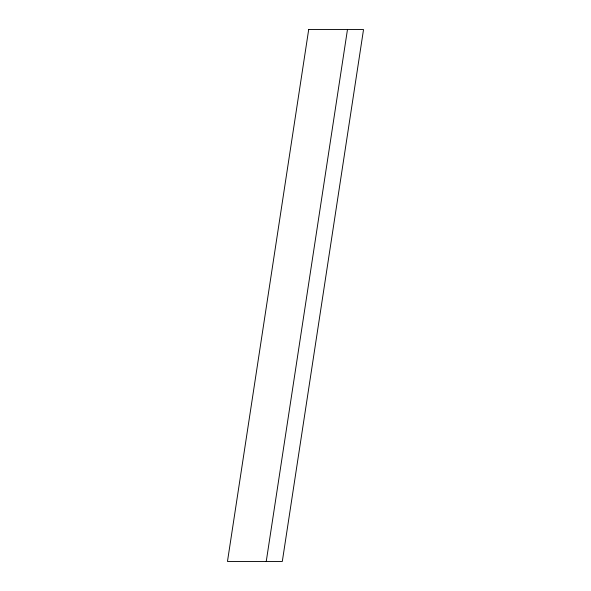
<?xml version="1.0" encoding="UTF-8"?>
<svg xmlns="http://www.w3.org/2000/svg" width="591" height="591" viewBox="0 0 591 591"><rect width="100%" height="100%" fill="white"/><g stroke="black" fill="none" stroke-linecap="round" stroke-linejoin="round"><path stroke-width="0.89" d="M266.245 561.45L347.471 29.55M308.694 29.55L227.469 561.45L282.306 561.45L363.531 29.55L308.694 29.55"/></g></svg>
